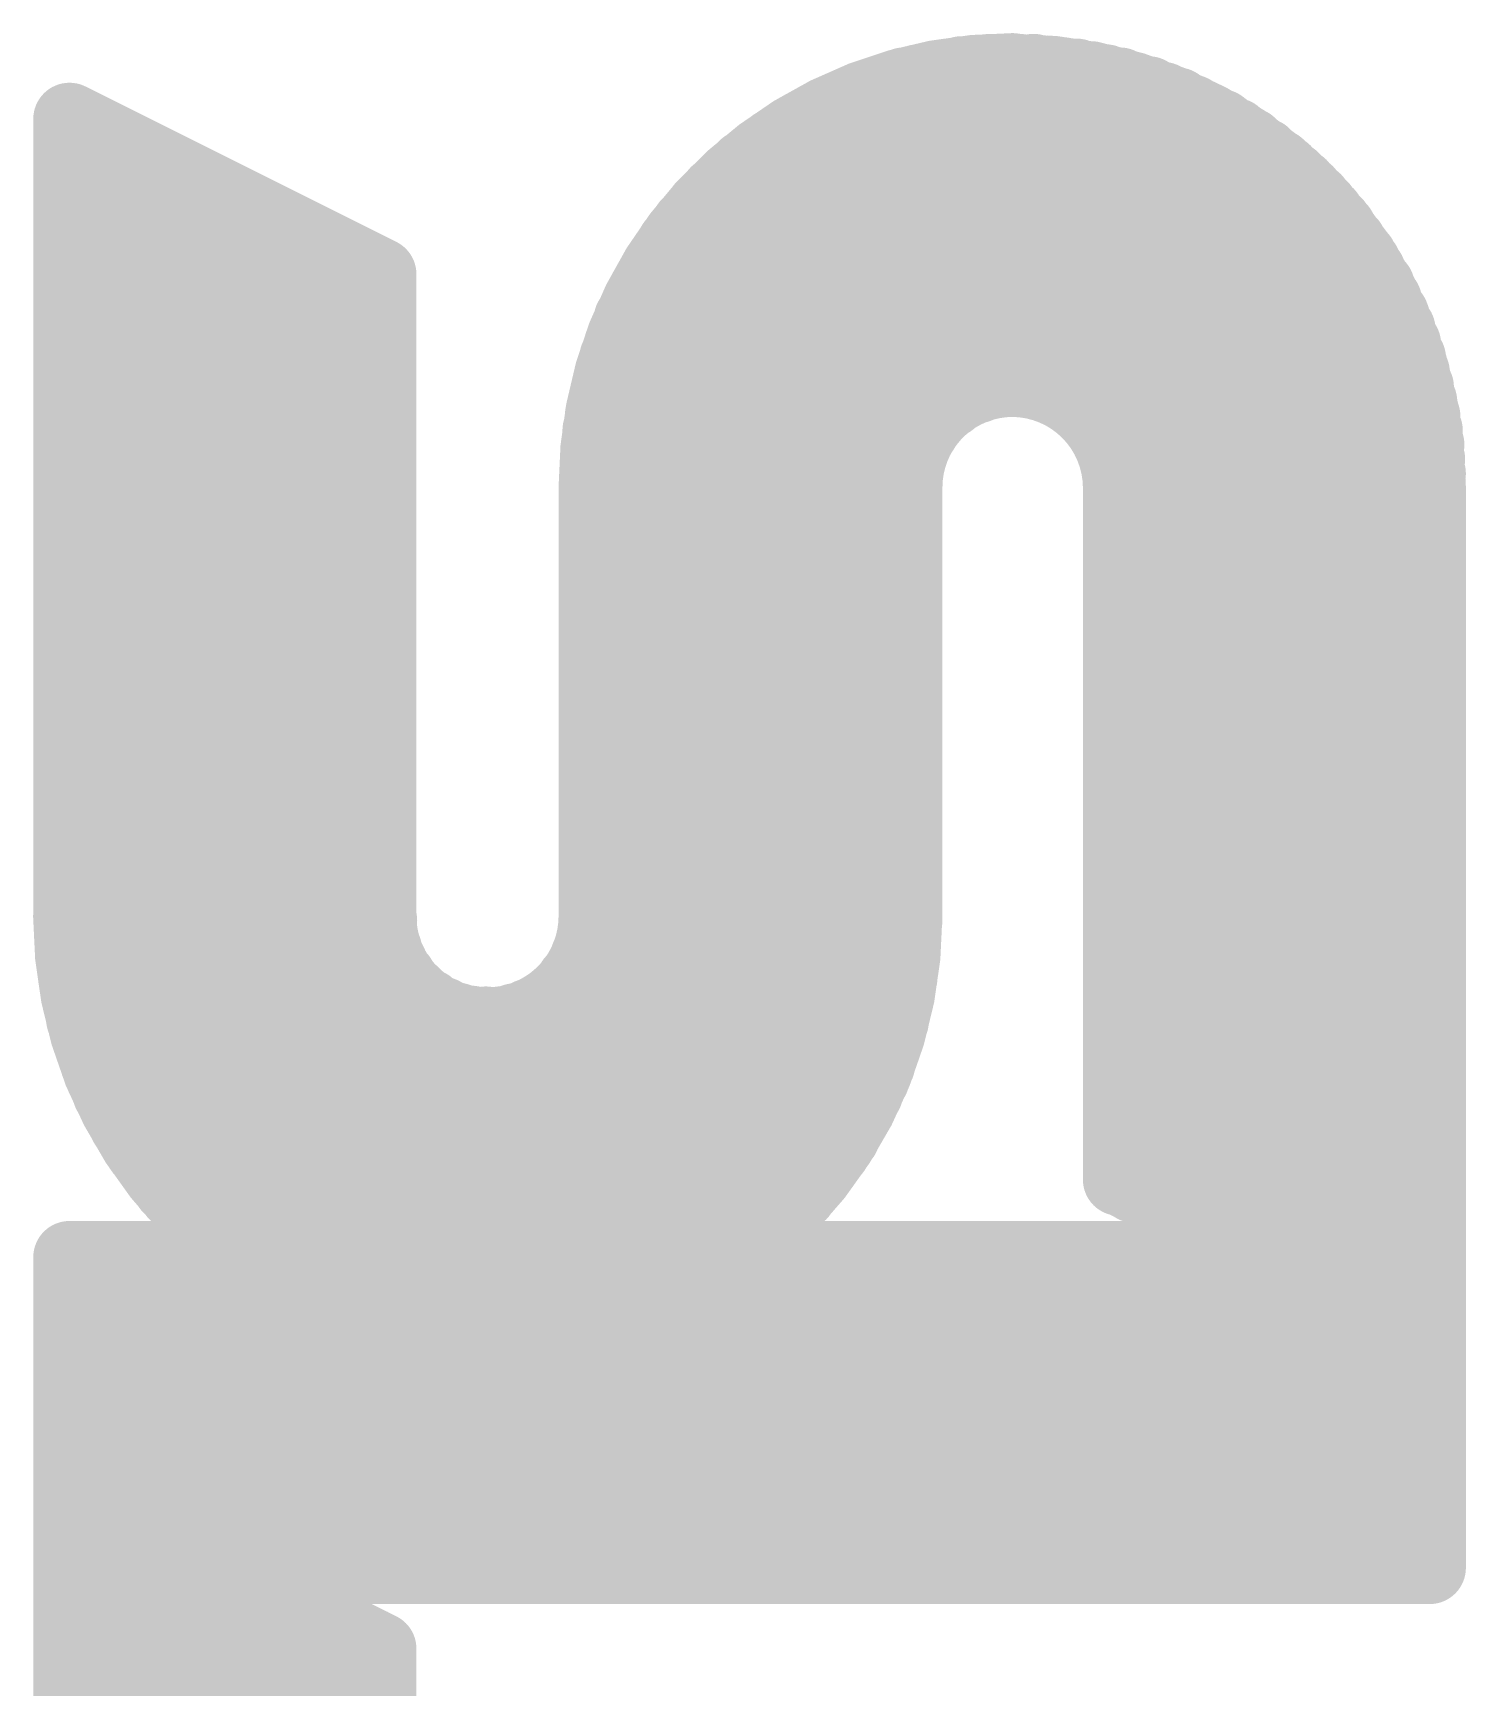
# Model space of a CAD drawing. Extents: x 97 to 206, y 100 to 175.
# Drawn here: x 113.723 to 115.703, y 138.113 to 140.399 of the extents above; entities that cross this region are included whole.
import ezdxf

# ---------------------------------------------------------------- set-up
doc = ezdxf.new("R2010")
doc.units = 0
doc.layers.get('0').update_dxf_attribs({"linetype": 'CONTINUOUS'})
doc.layers.add('SILK-TOP_PHO', color=9, linetype='CONTINUOUS')

# ---------------------------------------------------------------- blocks, each defined once
blk = doc.blocks.new('ROUND_1')
at = {"const_width": 0.050038}
blk.add_lwpolyline([(-0.025018, 0, 1), (0.025018, 0, 1)], format="xyb", close=True, dxfattribs=at)

msp = doc.modelspace()

# ---------------------------------------------------------------- linework, layer by layer
at = {"layer": 'SILK-TOP_PHO', "const_width": 0.100076}
for points in [[(115.076478, 140.34897, 0.4142136), (114.499136, 139.771628)], [(115.65255, 139.771882, 0.4131824), (115.076732, 140.347954)], [(115.076478, 139.918694, 0.4142136), (114.929412, 139.771628)], [(115.223544, 139.771628, 0.4092072), (115.076478, 139.918694)], [(113.773204, 139.178792, 0.2433231), (114.017044, 138.707368)], [(114.202718, 139.178792, 0.4142175), (114.3508, 139.030456)], [(114.3508, 139.030456, 0.4142136), (114.499136, 139.178792)], [(114.685064, 138.706606, 0.2433348), (114.929324, 139.178792)]]:
    msp.add_lwpolyline(points, format="xyb", dxfattribs=at)
for points in [[(115.005612, 139.900914), (115.005612, 140.344652)], [(115.025424, 139.909804), (115.025424, 140.345668)], [(115.04549, 139.915392), (115.04549, 140.347954)], [(115.065302, 139.918694), (115.065302, 140.347954)], [(115.085368, 139.918694), (115.085368, 140.347954)], [(115.10518, 139.916408), (115.10518, 140.347954)], [(115.124992, 139.911074), (115.124992, 140.345668)], [(115.145058, 139.902184), (115.145058, 140.343382)], [(114.906044, 139.019534), (114.906044, 140.3223)], [(114.92611, 139.12469), (114.92611, 140.329158)], [(114.945922, 139.841224), (114.945922, 140.333476)], [(114.965734, 139.86891), (114.965734, 140.337794)], [(114.9858, 139.887706), (114.9858, 140.34135)], [(115.16487, 139.888976), (115.16487, 140.34135)], [(115.184936, 139.871196), (115.184936, 140.337794)], [(115.204748, 139.84351), (115.204748, 140.333476)], [(115.22456, 138.81481), (115.22456, 140.329158)], [(115.244626, 138.804904), (115.244626, 140.3223)], [(114.846354, 138.882374), (114.846354, 140.300202)], [(114.866166, 138.91895), (114.866166, 140.309092)], [(114.886232, 138.961876), (114.886232, 140.315696)], [(115.264438, 138.794998), (115.264438, 140.316966)], [(115.28425, 138.786108), (115.28425, 140.309092)], [(115.304316, 138.776202), (115.304316, 140.301472)], [(113.773458, 140.28039), (114.202718, 140.06576)], [(113.773458, 139.178792), (113.773458, 140.28039)], [(114.806476, 138.8237), (114.806476, 140.281406)], [(114.826542, 138.851386), (114.826542, 140.291566)], [(115.324128, 138.766296), (115.324128, 140.291566)], [(115.344194, 138.756136), (115.344194, 140.281406)], [(113.773458, 140.268198), (113.796826, 140.268198)], [(113.791238, 139.036044), (113.791238, 140.2715)], [(113.81105, 138.974068), (113.81105, 140.261594)], [(113.831116, 138.927586), (113.831116, 140.251688)], [(114.766598, 138.778488), (114.766598, 140.258292)], [(114.784378, 140.268198), (115.368324, 140.268198)], [(114.786664, 138.800586), (114.786664, 140.270484)], [(115.364006, 138.74623), (115.364006, 140.2715)], [(115.383818, 138.736324), (115.383818, 140.259308)], [(113.773458, 140.248386), (113.83645, 140.248386)], [(113.773458, 140.22832), (113.876328, 140.22832)], [(113.850928, 138.889994), (113.850928, 140.241782)], [(113.87074, 138.85799), (113.87074, 140.231622)], [(114.724688, 140.22832), (115.426998, 140.22832)], [(114.726974, 138.740642), (114.726974, 140.230606)], [(114.746786, 138.758422), (114.746786, 140.245084)], [(114.752374, 140.248386), (115.399312, 140.248386)], [(115.403884, 138.726418), (115.403884, 140.2461)], [(115.423696, 138.278362), (115.423696, 140.231622)], [(113.773458, 140.208508), (113.916206, 140.208508)], [(113.890806, 138.830304), (113.890806, 140.221716)], [(113.910618, 138.804904), (113.910618, 140.21181)], [(114.700304, 140.208508), (115.452398, 140.208508)], [(114.706908, 138.724132), (114.706908, 140.215112)], [(115.443508, 138.278362), (115.443508, 140.216128)], [(113.773458, 140.188696), (113.956084, 140.188696)], [(113.93043, 138.782806), (113.93043, 140.201904)], [(113.950496, 138.762994), (113.950496, 140.191998)], [(113.970308, 138.745214), (113.970308, 140.181838)], [(114.678206, 140.188696), (115.474496, 140.188696)], [(114.687096, 138.278362), (114.687096, 140.197332)], [(115.463574, 138.278362), (115.463574, 140.198602)], [(113.773458, 140.16863), (113.995708, 140.16863)], [(113.990374, 138.728704), (113.990374, 140.171932)], [(114.010186, 138.278362), (114.010186, 140.162026)], [(114.658394, 140.16863), (115.494562, 140.16863)], [(114.667284, 138.278362), (114.667284, 140.178536)], [(115.483386, 138.278362), (115.483386, 140.179806)], [(115.503452, 138.278362), (115.503452, 140.158724)], [(113.773458, 140.148818), (114.035586, 140.148818)], [(114.029998, 138.278362), (114.029998, 140.15212)], [(114.050064, 138.278362), (114.050064, 140.142214)], [(114.640614, 140.148818), (115.512088, 140.148818)], [(114.647218, 138.278362), (114.647218, 140.157708)], [(113.773458, 140.128752), (114.075464, 140.128752)], [(114.069876, 138.278362), (114.069876, 140.132308)], [(114.089688, 138.278362), (114.089688, 140.122148)], [(114.624104, 140.128752), (115.528852, 140.128752)], [(114.627406, 138.278362), (114.627406, 140.13434)], [(115.523264, 138.278362), (115.523264, 140.13561)], [(113.773458, 140.10894), (114.115342, 140.10894)], [(114.109754, 138.278362), (114.109754, 140.112242)], [(114.129566, 138.278362), (114.129566, 140.102336)], [(114.149632, 138.278362), (114.149632, 140.09243)], [(114.60734, 138.278362), (114.60734, 140.107924)], [(114.60861, 140.10894), (115.543076, 140.10894)], [(115.543076, 138.278362), (115.543076, 140.10894)], [(113.773458, 140.089128), (114.154966, 140.089128)], [(113.773458, 140.069062), (114.194844, 140.069062)], [(114.169444, 138.278362), (114.169444, 140.082524)], [(114.189256, 138.278362), (114.189256, 140.072364)], [(114.58321, 140.069062), (115.569746, 140.069062)], [(114.587528, 138.278362), (114.587528, 140.077952)], [(114.595402, 140.089128), (115.557554, 140.089128)], [(115.563142, 138.278362), (115.563142, 140.080238)], [(113.773458, 140.04925), (114.202718, 140.04925)], [(114.202718, 139.178792), (114.202718, 140.06576)], [(114.571018, 140.04925), (115.581938, 140.04925)], [(115.582954, 138.278362), (115.582954, 140.045948)], [(113.773458, 140.029438), (114.202718, 140.029438)], [(114.561112, 140.029438), (115.591844, 140.029438)], [(114.567716, 138.278362), (114.567716, 140.043662)], [(113.773458, 140.009372), (114.202718, 140.009372)], [(114.54765, 138.278362), (114.54765, 140.003784)], [(114.550952, 140.009372), (115.60175, 140.009372)], [(115.60302, 138.278362), (115.60302, 140.00607)], [(113.773458, 139.98956), (114.202718, 139.98956)], [(114.542316, 139.98956), (115.61064, 139.98956)], [(113.773458, 139.969494), (114.202718, 139.969494)], [(114.534442, 139.969494), (115.61826, 139.969494)], [(115.622832, 138.278362), (115.622832, 139.954)], [(113.773458, 139.949682), (114.202718, 139.949682)], [(114.527838, 138.278362), (114.527838, 139.950698)], [(114.527838, 139.949682), (115.625118, 139.949682)], [(113.773458, 139.92987), (114.202718, 139.92987)], [(113.773458, 139.909804), (114.202718, 139.909804)], [(114.516662, 139.909804), (115.02771, 139.909804)], [(114.52225, 139.92987), (115.630452, 139.92987)], [(115.126262, 139.909804), (115.63604, 139.909804)], [(113.773458, 139.889992), (114.202718, 139.889992)], [(114.512344, 139.889992), (114.990118, 139.889992)], [(115.163854, 139.889992), (115.640612, 139.889992)], [(113.773458, 139.869926), (114.202718, 139.869926)], [(114.508026, 138.278362), (114.508026, 139.872212)], [(114.508026, 139.869926), (114.967004, 139.869926)], [(115.185952, 139.869926), (115.64493, 139.869926)], [(115.642644, 138.278362), (115.642644, 139.8778)], [(113.773458, 139.850114), (114.202718, 139.850114)], [(114.50447, 139.850114), (114.952526, 139.850114)], [(115.201446, 139.850114), (115.648232, 139.850114)], [(113.773458, 139.830302), (114.202718, 139.830302)], [(114.502438, 139.830302), (114.94135, 139.830302)], [(115.211352, 139.830302), (115.650518, 139.830302)], [(113.773458, 139.810236), (114.202718, 139.810236)], [(114.501168, 139.810236), (114.934746, 139.810236)], [(115.218972, 139.810236), (115.651534, 139.810236)], [(113.773458, 139.790424), (114.202718, 139.790424)], [(113.773458, 139.770612), (114.202718, 139.770612)], [(114.499136, 139.178792), (114.499136, 139.771628)], [(114.499136, 139.770612), (114.929412, 139.770612)], [(114.500152, 139.790424), (114.930428, 139.790424)], [(114.929412, 139.178792), (114.929412, 139.771628)], [(115.222528, 139.790424), (115.65255, 139.790424)], [(115.223544, 138.81608), (115.223544, 139.771628)], [(115.223544, 139.770612), (115.65255, 139.770612)], [(115.65255, 138.278362), (115.65255, 139.771628)], [(113.773458, 139.750546), (114.202718, 139.750546)], [(114.499136, 139.750546), (114.929412, 139.750546)], [(115.223544, 139.750546), (115.65255, 139.750546)], [(113.773458, 139.730734), (114.202718, 139.730734)], [(114.499136, 139.730734), (114.929412, 139.730734)], [(115.223544, 139.730734), (115.65255, 139.730734)], [(113.773458, 139.710668), (114.202718, 139.710668)], [(114.499136, 139.710668), (114.929412, 139.710668)], [(115.223544, 139.710668), (115.65255, 139.710668)], [(113.773458, 139.690856), (114.202718, 139.690856)], [(114.499136, 139.690856), (114.929412, 139.690856)], [(115.223544, 139.690856), (115.65255, 139.690856)], [(113.773458, 139.671044), (114.202718, 139.671044)], [(114.499136, 139.671044), (114.929412, 139.671044)], [(115.223544, 139.671044), (115.65255, 139.671044)], [(113.773458, 139.650978), (114.202718, 139.650978)], [(114.499136, 139.650978), (114.929412, 139.650978)], [(115.223544, 139.650978), (115.65255, 139.650978)], [(113.773458, 139.631166), (114.202718, 139.631166)], [(113.773458, 139.611354), (114.202718, 139.611354)], [(114.499136, 139.631166), (114.929412, 139.631166)], [(114.499136, 139.611354), (114.929412, 139.611354)], [(115.223544, 139.631166), (115.65255, 139.631166)], [(115.223544, 139.611354), (115.65255, 139.611354)], [(113.773458, 139.591288), (114.202718, 139.591288)], [(114.499136, 139.591288), (114.929412, 139.591288)], [(115.223544, 139.591288), (115.65255, 139.591288)], [(113.773458, 139.571476), (114.202718, 139.571476)], [(114.499136, 139.571476), (114.929412, 139.571476)], [(115.223544, 139.571476), (115.65255, 139.571476)], [(113.773458, 139.55141), (114.202718, 139.55141)], [(114.499136, 139.55141), (114.929412, 139.55141)], [(115.223544, 139.55141), (115.65255, 139.55141)], [(113.773458, 139.531598), (114.202718, 139.531598)], [(114.499136, 139.531598), (114.929412, 139.531598)], [(115.223544, 139.531598), (115.65255, 139.531598)], [(113.773458, 139.511786), (114.202718, 139.511786)], [(114.499136, 139.511786), (114.929412, 139.511786)], [(115.223544, 139.511786), (115.65255, 139.511786)], [(113.773458, 139.49172), (114.202718, 139.49172)], [(114.499136, 139.49172), (114.929412, 139.49172)], [(115.223544, 139.49172), (115.65255, 139.49172)], [(113.773458, 139.471908), (114.202718, 139.471908)], [(113.773458, 139.451842), (114.202718, 139.451842)], [(114.499136, 139.471908), (114.929412, 139.471908)], [(114.499136, 139.451842), (114.929412, 139.451842)], [(115.223544, 139.471908), (115.65255, 139.471908)], [(115.223544, 139.451842), (115.65255, 139.451842)], [(113.773458, 139.43203), (114.202718, 139.43203)], [(114.499136, 139.43203), (114.929412, 139.43203)], [(115.223544, 139.43203), (115.65255, 139.43203)], [(113.773458, 139.412218), (114.202718, 139.412218)], [(114.499136, 139.412218), (114.929412, 139.412218)], [(115.223544, 139.412218), (115.65255, 139.412218)], [(113.773458, 139.392152), (114.202718, 139.392152)], [(114.499136, 139.392152), (114.929412, 139.392152)], [(115.223544, 139.392152), (115.65255, 139.392152)], [(113.773458, 139.37234), (114.202718, 139.37234)], [(114.499136, 139.37234), (114.929412, 139.37234)], [(115.223544, 139.37234), (115.65255, 139.37234)], [(113.773458, 139.352528), (114.202718, 139.352528)], [(114.499136, 139.352528), (114.929412, 139.352528)], [(115.223544, 139.352528), (115.65255, 139.352528)], [(113.773458, 139.332462), (114.202718, 139.332462)], [(113.773458, 139.31265), (114.202718, 139.31265)], [(114.499136, 139.332462), (114.929412, 139.332462)], [(114.499136, 139.31265), (114.929412, 139.31265)], [(115.223544, 139.332462), (115.65255, 139.332462)], [(115.223544, 139.31265), (115.65255, 139.31265)], [(113.773458, 139.292584), (114.202718, 139.292584)], [(114.499136, 139.292584), (114.929412, 139.292584)], [(115.223544, 139.292584), (115.65255, 139.292584)], [(113.773458, 139.272772), (114.202718, 139.272772)], [(114.499136, 139.272772), (114.929412, 139.272772)], [(115.223544, 139.272772), (115.65255, 139.272772)], [(113.773458, 139.25296), (114.202718, 139.25296)], [(114.499136, 139.25296), (114.929412, 139.25296)], [(115.223544, 139.25296), (115.65255, 139.25296)], [(113.773458, 139.232894), (114.202718, 139.232894)], [(114.499136, 139.232894), (114.929412, 139.232894)], [(115.223544, 139.232894), (115.65255, 139.232894)], [(113.773458, 139.213082), (114.202718, 139.213082)], [(114.499136, 139.213082), (114.929412, 139.213082)], [(115.223544, 139.213082), (115.65255, 139.213082)], [(113.773458, 139.193016), (114.202718, 139.193016)], [(114.499136, 139.193016), (114.929412, 139.193016)], [(115.223544, 139.193016), (115.65255, 139.193016)], [(113.773458, 139.173204), (114.203734, 139.173204)], [(113.774474, 139.153392), (114.20475, 139.153392)], [(114.497866, 139.153392), (114.928142, 139.153392)], [(114.499136, 139.173204), (114.929412, 139.173204)], [(115.223544, 139.173204), (115.65255, 139.173204)], [(115.223544, 139.153392), (115.65255, 139.153392)], [(113.775744, 139.133326), (114.210338, 139.133326)], [(114.209322, 138.278362), (114.209322, 139.135612)], [(114.492532, 139.133326), (114.927126, 139.133326)], [(115.223544, 139.133326), (115.65255, 139.133326)], [(113.77803, 139.113514), (114.218212, 139.113514)], [(114.484658, 139.113514), (114.92484, 139.113514)], [(114.48796, 138.278362), (114.48796, 139.12342)], [(115.223544, 139.113514), (115.65255, 139.113514)], [(113.780062, 139.093702), (114.230404, 139.093702)], [(114.229134, 138.278362), (114.229134, 139.094718)], [(114.468148, 138.278362), (114.468148, 139.08913)], [(114.472466, 139.093702), (114.922554, 139.093702)], [(115.223544, 139.093702), (115.65255, 139.093702)], [(113.783364, 139.073636), (114.246914, 139.073636)], [(114.2492, 138.278362), (114.2492, 139.07135)], [(114.448082, 138.278362), (114.448082, 139.067032)], [(114.455956, 139.073636), (114.919252, 139.073636)], [(115.223544, 139.073636), (115.65255, 139.073636)], [(113.787936, 139.053824), (114.271298, 139.053824)], [(114.269012, 138.278362), (114.269012, 139.05611)], [(114.288824, 138.278362), (114.288824, 139.044934)], [(114.408458, 138.278362), (114.408458, 139.042648)], [(114.42827, 138.278362), (114.42827, 139.052554)], [(114.431572, 139.053824), (114.914934, 139.053824)], [(115.223544, 139.053824), (115.65255, 139.053824)], [(113.792254, 139.033758), (114.319812, 139.033758)], [(114.30889, 138.278362), (114.30889, 139.03706)], [(114.328702, 138.278362), (114.328702, 139.032742)], [(114.348514, 138.278362), (114.348514, 139.031726)], [(114.36858, 138.278362), (114.36858, 139.031726)], [(114.382804, 139.033758), (114.910616, 139.033758)], [(114.388392, 138.278362), (114.388392, 139.036044)], [(115.223544, 139.033758), (115.65255, 139.033758)], [(113.797842, 139.013946), (114.905028, 139.013946)], [(113.804446, 138.994134), (114.898424, 138.994134)], [(115.223544, 139.013946), (115.65255, 139.013946)], [(115.223544, 138.994134), (115.65255, 138.994134)], [(113.81105, 138.974068), (114.89182, 138.974068)], [(115.223544, 138.974068), (115.65255, 138.974068)], [(113.818924, 138.954256), (114.883946, 138.954256)], [(115.223544, 138.954256), (115.65255, 138.954256)], [(113.82756, 138.934444), (114.875056, 138.934444)], [(115.223544, 138.934444), (115.65255, 138.934444)], [(113.83772, 138.914378), (114.86515, 138.914378)], [(115.223544, 138.914378), (115.65255, 138.914378)], [(113.848642, 138.894566), (114.853974, 138.894566)], [(115.223544, 138.894566), (115.65255, 138.894566)], [(113.860834, 138.8745), (114.843052, 138.8745)], [(115.223544, 138.8745), (115.65255, 138.8745)], [(113.873026, 138.854688), (114.829844, 138.854688)], [(113.887504, 138.834876), (114.815366, 138.834876)], [(115.223544, 138.854688), (115.65255, 138.854688)], [(115.223544, 138.834876), (115.65255, 138.834876)], [(113.902998, 138.81481), (114.799872, 138.81481)], [(115.223544, 138.81608), (115.440206, 138.707622)], [(115.223544, 138.81481), (115.65255, 138.81481)], [(113.919508, 138.794998), (114.783362, 138.794998)], [(115.264438, 138.794998), (115.65255, 138.794998)], [(113.938304, 138.774932), (114.764566, 138.774932)], [(115.305332, 138.774932), (115.65255, 138.774932)], [(113.959386, 138.75512), (114.7445, 138.75512)], [(115.34521, 138.75512), (115.65255, 138.75512)], [(113.981484, 138.735308), (114.721386, 138.735308)], [(115.385088, 138.735308), (115.65255, 138.735308)], [(113.773458, 138.707622), (114.01679, 138.707622)], [(113.773458, 136.849358), (113.773458, 138.707622)], [(113.773458, 138.69543), (115.65255, 138.69543)], [(113.791238, 136.840468), (113.791238, 138.707622)], [(113.81105, 136.830562), (113.81105, 138.707622)], [(113.831116, 136.820656), (113.831116, 138.707622)], [(113.850928, 136.81075), (113.850928, 138.707622)], [(113.87074, 136.800844), (113.87074, 138.707622)], [(113.890806, 136.790684), (113.890806, 138.707622)], [(113.910618, 136.780778), (113.910618, 138.707622)], [(113.93043, 136.770872), (113.93043, 138.707622)], [(113.950496, 136.760966), (113.950496, 138.707622)], [(113.970308, 136.75106), (113.970308, 138.707622)], [(113.990374, 136.7409), (113.990374, 138.707622)], [(114.006884, 138.715242), (114.695986, 138.715242)], [(114.68481, 138.707622), (115.440206, 138.707622)], [(114.706908, 138.278362), (114.706908, 138.707622)], [(114.726974, 138.278362), (114.726974, 138.707622)], [(114.746786, 138.278362), (114.746786, 138.707622)], [(114.766598, 138.278362), (114.766598, 138.707622)], [(114.786664, 138.278362), (114.786664, 138.707622)], [(114.806476, 138.278362), (114.806476, 138.707622)], [(114.826542, 138.278362), (114.826542, 138.707622)], [(114.846354, 138.278362), (114.846354, 138.707622)], [(114.866166, 138.278362), (114.866166, 138.707622)], [(114.886232, 138.278362), (114.886232, 138.707622)], [(114.906044, 138.278362), (114.906044, 138.707622)], [(114.92611, 138.278362), (114.92611, 138.707622)], [(114.945922, 138.278362), (114.945922, 138.707622)], [(114.965734, 138.278362), (114.965734, 138.707622)], [(114.9858, 138.278362), (114.9858, 138.707622)], [(115.005612, 138.278362), (115.005612, 138.707622)], [(115.025424, 138.278362), (115.025424, 138.707622)], [(115.04549, 138.278362), (115.04549, 138.707622)], [(115.065302, 138.278362), (115.065302, 138.707622)], [(115.085368, 138.278362), (115.085368, 138.707622)], [(115.10518, 138.278362), (115.10518, 138.707622)], [(115.124992, 138.278362), (115.124992, 138.707622)], [(115.145058, 138.278362), (115.145058, 138.707622)], [(115.16487, 138.278362), (115.16487, 138.707622)], [(115.184936, 138.278362), (115.184936, 138.707622)], [(115.204748, 138.278362), (115.204748, 138.707622)], [(115.22456, 138.278362), (115.22456, 138.707622)], [(115.244626, 138.278362), (115.244626, 138.707622)], [(115.264438, 138.278362), (115.264438, 138.707622)], [(115.28425, 138.278362), (115.28425, 138.707622)], [(115.304316, 138.278362), (115.304316, 138.707622)], [(115.324128, 138.278362), (115.324128, 138.707622)], [(115.344194, 138.278362), (115.344194, 138.707622)], [(115.364006, 138.278362), (115.364006, 138.707622)], [(115.383818, 138.278362), (115.383818, 138.707622)], [(115.403884, 138.278362), (115.403884, 138.707622)], [(115.424712, 138.715242), (115.65255, 138.715242)], [(113.773458, 138.675618), (115.65255, 138.675618)], [(113.773458, 138.655552), (115.65255, 138.655552)], [(113.773458, 138.63574), (115.65255, 138.63574)], [(113.773458, 138.615674), (115.65255, 138.615674)], [(113.773458, 138.595862), (115.65255, 138.595862)], [(113.773458, 138.57605), (115.65255, 138.57605)], [(113.773458, 138.555984), (115.65255, 138.555984)], [(113.773458, 138.536172), (115.65255, 138.536172)], [(113.773458, 138.51636), (115.65255, 138.51636)], [(113.773458, 138.496294), (115.65255, 138.496294)], [(113.773458, 138.476482), (115.65255, 138.476482)], [(113.773458, 138.456416), (115.65255, 138.456416)], [(113.773458, 138.436604), (115.65255, 138.436604)], [(113.773458, 138.416792), (115.65255, 138.416792)], [(113.773458, 138.396726), (115.65255, 138.396726)], [(113.773458, 138.376914), (115.65255, 138.376914)], [(113.773458, 138.356848), (115.65255, 138.356848)], [(113.773458, 138.337036), (115.65255, 138.337036)], [(113.773458, 138.317224), (115.65255, 138.317224)], [(113.773458, 138.297158), (115.65255, 138.297158)], [(113.773458, 138.277346), (113.981484, 138.277346)], [(113.979198, 138.278362), (115.65255, 138.278362)], [(113.979198, 138.278362), (114.202718, 138.166602)], [(114.010186, 136.730994), (114.010186, 138.262868)], [(113.773458, 138.257534), (114.021362, 138.257534)], [(114.029998, 136.721088), (114.029998, 138.252962)], [(114.050064, 136.711182), (114.050064, 138.243056)], [(113.773458, 138.237468), (114.060986, 138.237468)], [(113.773458, 138.217656), (114.100864, 138.217656)], [(114.069876, 136.701276), (114.069876, 138.23315)], [(114.089688, 136.691116), (114.089688, 138.223244)], [(113.773458, 138.19759), (114.140742, 138.19759)], [(114.109754, 135.23468), (114.109754, 138.213084)], [(114.129566, 135.217916), (114.129566, 138.203178)], [(114.149632, 135.202422), (114.149632, 138.193272)], [(113.773458, 138.177778), (114.18062, 138.177778)], [(114.169444, 135.188198), (114.169444, 138.183366)], [(114.189256, 135.17372), (114.189256, 138.17346)], [(113.773458, 138.157966), (114.202718, 138.157966)], [(114.202718, 137.725404), (114.202718, 138.166602)], [(113.773458, 138.1379), (114.202718, 138.1379)], [(113.773458, 138.118088), (114.202718, 138.118088)], [(113.773458, 138.098022), (114.202718, 138.098022)], [(113.773458, 138.07821), (114.202718, 138.07821)]]:
    msp.add_lwpolyline(points, dxfattribs=at)

# ---------------------------------------------------------------- block references
at = {"layer": 'SILK-TOP_PHO'}
for p in [(115.005612, 140.344652), (115.025424, 140.345668), (115.04549, 140.347954), (115.065302, 140.347954), (115.076478, 140.34897), (115.076478, 140.347954), (115.076732, 140.347954), (115.085368, 140.347954), (115.10518, 140.347954), (115.124992, 140.345668), (115.145058, 140.343382), (114.906044, 140.3223), (114.92611, 140.329158), (114.945922, 140.333476), (114.965734, 140.337794), (114.9858, 140.34135), (115.16487, 140.34135), (115.184936, 140.337794), (115.204748, 140.333476), (115.22456, 140.329158), (115.244626, 140.3223), (114.846354, 140.300202), (114.866166, 140.309092), (114.886232, 140.315696), (115.264438, 140.316966), (115.28425, 140.309092), (115.304316, 140.301472), (113.773458, 140.28039), (113.773458, 140.28039), (114.806476, 140.281406), (114.826542, 140.291566), (115.324128, 140.291566), (115.344194, 140.281406), (113.773458, 140.268198), (113.791238, 140.2715), (113.796826, 140.268198), (113.81105, 140.261594), (113.831116, 140.251688), (114.766598, 140.258292), (114.784378, 140.268198), (114.786664, 140.270484), (115.364006, 140.2715), (115.368324, 140.268198), (115.383818, 140.259308), (113.773458, 140.248386), (113.773458, 140.22832), (113.83645, 140.248386), (113.850928, 140.241782), (113.87074, 140.231622), (113.876328, 140.22832), (114.724688, 140.22832), (114.726974, 140.230606), (114.746786, 140.245084), (114.752374, 140.248386), (115.399312, 140.248386), (115.403884, 140.2461), (115.423696, 140.231622), (115.426998, 140.22832), (113.773458, 140.208508), (113.890806, 140.221716), (113.910618, 140.21181), (113.916206, 140.208508), (114.700304, 140.208508), (114.706908, 140.215112), (115.443508, 140.216128), (115.452398, 140.208508), (113.773458, 140.188696), (113.93043, 140.201904), (113.950496, 140.191998), (113.956084, 140.188696), (113.970308, 140.181838), (114.678206, 140.188696), (114.687096, 140.197332), (115.463574, 140.198602), (115.474496, 140.188696), (113.773458, 140.16863), (113.990374, 140.171932), (113.995708, 140.16863), (114.010186, 140.162026), (114.658394, 140.16863), (114.667284, 140.178536), (115.483386, 140.179806), (115.494562, 140.16863), (115.503452, 140.158724), (113.773458, 140.148818), (114.029998, 140.15212), (114.035586, 140.148818), (114.050064, 140.142214), (114.640614, 140.148818), (114.647218, 140.157708), (115.512088, 140.148818), (113.773458, 140.128752), (114.069876, 140.132308), (114.075464, 140.128752), (114.089688, 140.122148), (114.624104, 140.128752), (114.627406, 140.13434), (115.523264, 140.13561), (115.528852, 140.128752), (113.773458, 140.10894), (114.109754, 140.112242), (114.115342, 140.10894), (114.129566, 140.102336), (114.149632, 140.09243), (114.60734, 140.107924), (114.60861, 140.10894), (115.543076, 140.10894), (115.543076, 140.10894), (113.773458, 140.089128), (113.773458, 140.069062), (114.154966, 140.089128), (114.169444, 140.082524), (114.189256, 140.072364), (114.194844, 140.069062), (114.58321, 140.069062), (114.587528, 140.077952), (114.595402, 140.089128), (115.557554, 140.089128), (115.563142, 140.080238), (115.569746, 140.069062), (113.773458, 140.04925), (114.202718, 140.06576), (114.202718, 140.06576), (114.202718, 140.04925), (114.571018, 140.04925), (115.581938, 140.04925), (115.582954, 140.045948), (113.773458, 140.029438), (114.202718, 140.029438), (114.561112, 140.029438), (114.567716, 140.043662), (115.591844, 140.029438), (113.773458, 140.009372), (114.202718, 140.009372), (114.54765, 140.003784), (114.550952, 140.009372), (115.60175, 140.009372), (115.60302, 140.00607), (113.773458, 139.98956), (114.202718, 139.98956), (114.542316, 139.98956), (115.61064, 139.98956), (113.773458, 139.969494), (114.202718, 139.969494), (114.534442, 139.969494), (115.61826, 139.969494), (115.622832, 139.954), (113.773458, 139.949682), (114.202718, 139.949682), (114.527838, 139.950698), (114.527838, 139.949682), (115.625118, 139.949682), (113.773458, 139.92987), (113.773458, 139.909804), (114.202718, 139.92987), (114.202718, 139.909804), (114.516662, 139.909804), (114.52225, 139.92987), (115.025424, 139.909804), (115.02771, 139.909804), (115.04549, 139.915392), (115.065302, 139.918694), (115.076478, 139.918694), (115.076478, 139.918694), (115.076478, 139.918694), (115.085368, 139.918694), (115.10518, 139.916408), (115.124992, 139.911074), (115.126262, 139.909804), (115.630452, 139.92987), (115.63604, 139.909804), (113.773458, 139.889992), (114.202718, 139.889992), (114.512344, 139.889992), (114.9858, 139.887706), (114.990118, 139.889992), (115.005612, 139.900914), (115.145058, 139.902184), (115.163854, 139.889992), (115.16487, 139.888976), (115.640612, 139.889992), (113.773458, 139.869926), (114.202718, 139.869926), (114.508026, 139.872212), (114.508026, 139.869926), (114.965734, 139.86891), (114.967004, 139.869926), (115.184936, 139.871196), (115.185952, 139.869926), (115.642644, 139.8778), (115.64493, 139.869926), (113.773458, 139.850114), (114.202718, 139.850114), (114.50447, 139.850114), (114.945922, 139.841224), (114.952526, 139.850114), (115.201446, 139.850114), (115.204748, 139.84351), (115.648232, 139.850114), (113.773458, 139.830302), (114.202718, 139.830302), (114.502438, 139.830302), (114.94135, 139.830302), (115.211352, 139.830302), (115.650518, 139.830302), (113.773458, 139.810236), (114.202718, 139.810236), (114.501168, 139.810236), (114.934746, 139.810236), (115.218972, 139.810236), (115.651534, 139.810236), (113.773458, 139.790424), (113.773458, 139.770612), (114.202718, 139.790424), (114.202718, 139.770612), (114.499136, 139.771628), (114.499136, 139.771628), (114.499136, 139.771628), (114.499136, 139.770612), (114.500152, 139.790424), (114.929412, 139.771628), (114.929412, 139.771628), (114.929412, 139.771628), (114.929412, 139.770612), (114.930428, 139.790424), (115.222528, 139.790424), (115.223544, 139.771628), (115.223544, 139.771628), (115.223544, 139.770612), (115.65255, 139.790424), (115.65255, 139.771882), (115.65255, 139.771628), (115.65255, 139.770612), (113.773458, 139.750546), (114.202718, 139.750546), (114.499136, 139.750546), (114.929412, 139.750546), (115.223544, 139.750546), (115.65255, 139.750546), (113.773458, 139.730734), (114.202718, 139.730734), (114.499136, 139.730734), (114.929412, 139.730734), (115.223544, 139.730734), (115.65255, 139.730734), (113.773458, 139.710668), (114.202718, 139.710668), (114.499136, 139.710668), (114.929412, 139.710668), (115.223544, 139.710668), (115.65255, 139.710668), (113.773458, 139.690856), (114.202718, 139.690856), (114.499136, 139.690856), (114.929412, 139.690856), (115.223544, 139.690856), (115.65255, 139.690856), (113.773458, 139.671044), (114.202718, 139.671044), (114.499136, 139.671044), (114.929412, 139.671044), (115.223544, 139.671044), (115.65255, 139.671044), (113.773458, 139.650978), (114.202718, 139.650978), (114.499136, 139.650978), (114.929412, 139.650978), (115.223544, 139.650978), (115.65255, 139.650978), (113.773458, 139.631166), (113.773458, 139.611354), (114.202718, 139.631166), (114.202718, 139.611354), (114.499136, 139.631166), (114.499136, 139.611354), (114.929412, 139.631166), (114.929412, 139.611354), (115.223544, 139.631166), (115.223544, 139.611354), (115.65255, 139.631166), (115.65255, 139.611354), (113.773458, 139.591288), (114.202718, 139.591288), (114.499136, 139.591288), (114.929412, 139.591288), (115.223544, 139.591288), (115.65255, 139.591288), (113.773458, 139.571476), (114.202718, 139.571476), (114.499136, 139.571476), (114.929412, 139.571476), (115.223544, 139.571476), (115.65255, 139.571476), (113.773458, 139.55141), (114.202718, 139.55141), (114.499136, 139.55141), (114.929412, 139.55141), (115.223544, 139.55141), (115.65255, 139.55141), (113.773458, 139.531598), (114.202718, 139.531598), (114.499136, 139.531598), (114.929412, 139.531598), (115.223544, 139.531598), (115.65255, 139.531598), (113.773458, 139.511786), (114.202718, 139.511786), (114.499136, 139.511786), (114.929412, 139.511786), (115.223544, 139.511786), (115.65255, 139.511786), (113.773458, 139.49172), (114.202718, 139.49172), (114.499136, 139.49172), (114.929412, 139.49172), (115.223544, 139.49172), (115.65255, 139.49172), (113.773458, 139.471908), (113.773458, 139.451842), (114.202718, 139.471908), (114.202718, 139.451842), (114.499136, 139.471908), (114.499136, 139.451842), (114.929412, 139.471908), (114.929412, 139.451842), (115.223544, 139.471908), (115.223544, 139.451842), (115.65255, 139.471908), (115.65255, 139.451842), (113.773458, 139.43203), (114.202718, 139.43203), (114.499136, 139.43203), (114.929412, 139.43203), (115.223544, 139.43203), (115.65255, 139.43203), (113.773458, 139.412218), (114.202718, 139.412218), (114.499136, 139.412218), (114.929412, 139.412218), (115.223544, 139.412218), (115.65255, 139.412218), (113.773458, 139.392152), (114.202718, 139.392152), (114.499136, 139.392152), (114.929412, 139.392152), (115.223544, 139.392152), (115.65255, 139.392152), (113.773458, 139.37234), (114.202718, 139.37234), (114.499136, 139.37234), (114.929412, 139.37234), (115.223544, 139.37234), (115.65255, 139.37234), (113.773458, 139.352528), (114.202718, 139.352528), (114.499136, 139.352528), (114.929412, 139.352528), (115.223544, 139.352528), (115.65255, 139.352528), (113.773458, 139.332462), (113.773458, 139.31265), (114.202718, 139.332462), (114.202718, 139.31265), (114.499136, 139.332462), (114.499136, 139.31265), (114.929412, 139.332462), (114.929412, 139.31265), (115.223544, 139.332462), (115.223544, 139.31265), (115.65255, 139.332462), (115.65255, 139.31265), (113.773458, 139.292584), (114.202718, 139.292584), (114.499136, 139.292584), (114.929412, 139.292584), (115.223544, 139.292584), (115.65255, 139.292584), (113.773458, 139.272772), (114.202718, 139.272772), (114.499136, 139.272772), (114.929412, 139.272772), (115.223544, 139.272772), (115.65255, 139.272772), (113.773458, 139.25296), (114.202718, 139.25296), (114.499136, 139.25296), (114.929412, 139.25296), (115.223544, 139.25296), (115.65255, 139.25296), (113.773458, 139.232894), (114.202718, 139.232894), (114.499136, 139.232894), (114.929412, 139.232894), (115.223544, 139.232894), (115.65255, 139.232894), (113.773458, 139.213082), (114.202718, 139.213082), (114.499136, 139.213082), (114.929412, 139.213082), (115.223544, 139.213082), (115.65255, 139.213082), (113.773204, 139.178792), (113.773458, 139.193016), (113.773458, 139.178792), (114.202718, 139.193016), (114.202718, 139.178792), (114.202718, 139.178792), (114.499136, 139.193016), (114.499136, 139.178792), (114.499136, 139.178792), (114.499136, 139.178792), (114.929324, 139.178792), (114.929412, 139.193016), (114.929412, 139.178792), (114.929412, 139.178792), (115.223544, 139.193016), (115.65255, 139.193016), (113.773458, 139.173204), (113.774474, 139.153392), (114.203734, 139.173204), (114.20475, 139.153392), (114.497866, 139.153392), (114.499136, 139.173204), (114.928142, 139.153392), (114.929412, 139.173204), (115.223544, 139.173204), (115.223544, 139.153392), (115.65255, 139.173204), (115.65255, 139.153392), (113.775744, 139.133326), (114.209322, 139.135612), (114.210338, 139.133326), (114.492532, 139.133326), (114.927126, 139.133326), (115.223544, 139.133326), (115.65255, 139.133326), (113.77803, 139.113514), (114.218212, 139.113514), (114.484658, 139.113514), (114.48796, 139.12342), (114.92484, 139.113514), (114.92611, 139.12469), (115.223544, 139.113514), (115.65255, 139.113514), (113.780062, 139.093702), (114.229134, 139.094718), (114.230404, 139.093702), (114.468148, 139.08913), (114.472466, 139.093702), (114.922554, 139.093702), (115.223544, 139.093702), (115.65255, 139.093702), (113.783364, 139.073636), (114.246914, 139.073636), (114.2492, 139.07135), (114.448082, 139.067032), (114.455956, 139.073636), (114.919252, 139.073636), (115.223544, 139.073636), (115.65255, 139.073636), (113.787936, 139.053824), (114.269012, 139.05611), (114.271298, 139.053824), (114.288824, 139.044934), (114.408458, 139.042648), (114.42827, 139.052554), (114.431572, 139.053824), (114.914934, 139.053824), (115.223544, 139.053824), (115.65255, 139.053824), (113.791238, 139.036044), (113.792254, 139.033758), (114.30889, 139.03706), (114.319812, 139.033758), (114.328702, 139.032742), (114.348514, 139.031726), (114.3508, 139.030456), (114.3508, 139.030456), (114.3508, 139.030456), (114.36858, 139.031726), (114.382804, 139.033758), (114.388392, 139.036044), (114.906044, 139.019534), (114.910616, 139.033758), (115.223544, 139.033758), (115.65255, 139.033758), (113.797842, 139.013946), (113.804446, 138.994134), (114.898424, 138.994134), (114.905028, 139.013946), (115.223544, 139.013946), (115.223544, 138.994134), (115.65255, 139.013946), (115.65255, 138.994134), (113.81105, 138.974068), (113.81105, 138.974068), (114.89182, 138.974068), (115.223544, 138.974068), (115.65255, 138.974068), (113.818924, 138.954256), (114.883946, 138.954256), (114.886232, 138.961876), (115.223544, 138.954256), (115.65255, 138.954256), (113.82756, 138.934444), (113.831116, 138.927586), (114.875056, 138.934444), (115.223544, 138.934444), (115.65255, 138.934444), (113.83772, 138.914378), (114.86515, 138.914378), (114.866166, 138.91895), (115.223544, 138.914378), (115.65255, 138.914378), (113.848642, 138.894566), (113.850928, 138.889994), (114.846354, 138.882374), (114.853974, 138.894566), (115.223544, 138.894566), (115.65255, 138.894566), (113.860834, 138.8745), (113.87074, 138.85799), (114.843052, 138.8745), (115.223544, 138.8745), (115.65255, 138.8745), (113.873026, 138.854688), (113.887504, 138.834876), (114.815366, 138.834876), (114.826542, 138.851386), (114.829844, 138.854688), (115.223544, 138.854688), (115.223544, 138.834876), (115.65255, 138.854688), (115.65255, 138.834876), (113.890806, 138.830304), (113.902998, 138.81481), (114.799872, 138.81481), (114.806476, 138.8237), (115.223544, 138.81608), (115.223544, 138.81608), (115.223544, 138.81481), (115.22456, 138.81481), (115.65255, 138.81481), (113.910618, 138.804904), (113.919508, 138.794998), (114.783362, 138.794998), (114.786664, 138.800586), (115.244626, 138.804904), (115.264438, 138.794998), (115.264438, 138.794998), (115.65255, 138.794998), (113.93043, 138.782806), (113.938304, 138.774932), (114.764566, 138.774932), (114.766598, 138.778488), (115.28425, 138.786108), (115.304316, 138.776202), (115.305332, 138.774932), (115.324128, 138.766296), (115.65255, 138.774932), (113.950496, 138.762994), (113.959386, 138.75512), (113.970308, 138.745214), (114.7445, 138.75512), (114.746786, 138.758422), (115.344194, 138.756136), (115.34521, 138.75512), (115.364006, 138.74623), (115.65255, 138.75512), (113.981484, 138.735308), (113.990374, 138.728704), (114.706908, 138.724132), (114.721386, 138.735308), (114.726974, 138.740642), (115.383818, 138.736324), (115.385088, 138.735308), (115.403884, 138.726418), (115.65255, 138.735308), (113.773458, 138.707622), (113.773458, 138.707622), (113.773458, 138.69543), (113.791238, 138.707622), (113.81105, 138.707622), (113.831116, 138.707622), (113.850928, 138.707622), (113.87074, 138.707622), (113.890806, 138.707622), (113.910618, 138.707622), (113.93043, 138.707622), (113.950496, 138.707622), (113.970308, 138.707622), (113.990374, 138.707622), (114.006884, 138.715242), (114.01679, 138.707622), (114.01679, 138.707622), (114.017044, 138.707368), (114.68481, 138.707622), (114.685064, 138.706606), (114.695986, 138.715242), (114.706908, 138.707622), (114.726974, 138.707622), (114.746786, 138.707622), (114.766598, 138.707622), (114.786664, 138.707622), (114.806476, 138.707622), (114.826542, 138.707622), (114.846354, 138.707622), (114.866166, 138.707622), (114.886232, 138.707622), (114.906044, 138.707622), (114.92611, 138.707622), (114.945922, 138.707622), (114.965734, 138.707622), (114.9858, 138.707622), (115.005612, 138.707622), (115.025424, 138.707622), (115.04549, 138.707622), (115.065302, 138.707622), (115.085368, 138.707622), (115.10518, 138.707622), (115.124992, 138.707622), (115.145058, 138.707622), (115.16487, 138.707622), (115.184936, 138.707622), (115.204748, 138.707622), (115.22456, 138.707622), (115.244626, 138.707622), (115.264438, 138.707622), (115.28425, 138.707622), (115.304316, 138.707622), (115.324128, 138.707622), (115.344194, 138.707622), (115.364006, 138.707622), (115.383818, 138.707622), (115.403884, 138.707622), (115.424712, 138.715242), (115.440206, 138.707622), (115.440206, 138.707622), (115.65255, 138.715242), (115.65255, 138.69543), (113.773458, 138.675618), (115.65255, 138.675618), (113.773458, 138.655552), (115.65255, 138.655552), (113.773458, 138.63574), (115.65255, 138.63574), (113.773458, 138.615674), (115.65255, 138.615674), (113.773458, 138.595862), (115.65255, 138.595862), (113.773458, 138.57605), (115.65255, 138.57605), (113.773458, 138.555984), (113.773458, 138.536172), (115.65255, 138.555984), (115.65255, 138.536172), (113.773458, 138.51636), (115.65255, 138.51636), (113.773458, 138.496294), (115.65255, 138.496294), (113.773458, 138.476482), (115.65255, 138.476482), (113.773458, 138.456416), (115.65255, 138.456416), (113.773458, 138.436604), (115.65255, 138.436604), (113.773458, 138.416792), (115.65255, 138.416792), (113.773458, 138.396726), (113.773458, 138.376914), (115.65255, 138.396726), (115.65255, 138.376914), (113.773458, 138.356848), (115.65255, 138.356848), (113.773458, 138.337036), (115.65255, 138.337036), (113.773458, 138.317224), (115.65255, 138.317224), (113.773458, 138.297158), (115.65255, 138.297158), (113.773458, 138.277346), (113.979198, 138.278362), (113.979198, 138.278362), (113.981484, 138.277346), (114.010186, 138.278362), (114.010186, 138.262868), (114.029998, 138.278362), (114.050064, 138.278362), (114.069876, 138.278362), (114.089688, 138.278362), (114.109754, 138.278362), (114.129566, 138.278362), (114.149632, 138.278362), (114.169444, 138.278362), (114.189256, 138.278362), (114.209322, 138.278362), (114.229134, 138.278362), (114.2492, 138.278362), (114.269012, 138.278362), (114.288824, 138.278362), (114.30889, 138.278362), (114.328702, 138.278362), (114.348514, 138.278362), (114.36858, 138.278362), (114.388392, 138.278362), (114.408458, 138.278362), (114.42827, 138.278362), (114.448082, 138.278362), (114.468148, 138.278362), (114.48796, 138.278362), (114.508026, 138.278362), (114.527838, 138.278362), (114.54765, 138.278362), (114.567716, 138.278362), (114.587528, 138.278362), (114.60734, 138.278362), (114.627406, 138.278362), (114.647218, 138.278362), (114.667284, 138.278362), (114.687096, 138.278362), (114.706908, 138.278362), (114.726974, 138.278362), (114.746786, 138.278362), (114.766598, 138.278362), (114.786664, 138.278362), (114.806476, 138.278362), (114.826542, 138.278362), (114.846354, 138.278362), (114.866166, 138.278362), (114.886232, 138.278362), (114.906044, 138.278362), (114.92611, 138.278362), (114.945922, 138.278362), (114.965734, 138.278362), (114.9858, 138.278362), (115.005612, 138.278362), (115.025424, 138.278362), (115.04549, 138.278362), (115.065302, 138.278362), (115.085368, 138.278362), (115.10518, 138.278362), (115.124992, 138.278362), (115.145058, 138.278362), (115.16487, 138.278362), (115.184936, 138.278362), (115.204748, 138.278362), (115.22456, 138.278362), (115.244626, 138.278362), (115.264438, 138.278362), (115.28425, 138.278362), (115.304316, 138.278362), (115.324128, 138.278362), (115.344194, 138.278362), (115.364006, 138.278362), (115.383818, 138.278362), (115.403884, 138.278362), (115.423696, 138.278362), (115.443508, 138.278362), (115.463574, 138.278362), (115.483386, 138.278362), (115.503452, 138.278362), (115.523264, 138.278362), (115.543076, 138.278362), (115.563142, 138.278362), (115.582954, 138.278362), (115.60302, 138.278362), (115.622832, 138.278362), (115.642644, 138.278362), (115.65255, 138.278362), (113.773458, 138.257534), (114.021362, 138.257534), (114.029998, 138.252962), (114.050064, 138.243056), (113.773458, 138.237468), (113.773458, 138.217656), (114.060986, 138.237468), (114.069876, 138.23315), (114.089688, 138.223244), (114.100864, 138.217656), (113.773458, 138.19759), (114.109754, 138.213084), (114.129566, 138.203178), (114.140742, 138.19759), (114.149632, 138.193272), (113.773458, 138.177778), (114.169444, 138.183366), (114.18062, 138.177778), (114.189256, 138.17346), (113.773458, 138.157966), (114.202718, 138.166602), (114.202718, 138.166602), (114.202718, 138.157966), (113.773458, 138.1379), (114.202718, 138.1379), (113.773458, 138.118088), (114.202718, 138.118088), (113.773458, 138.098022), (113.773458, 138.07821), (114.202718, 138.098022), (114.202718, 138.07821)]:
    msp.add_blockref('ROUND_1', p, dxfattribs=at)

doc.saveas('drawing.dxf')
